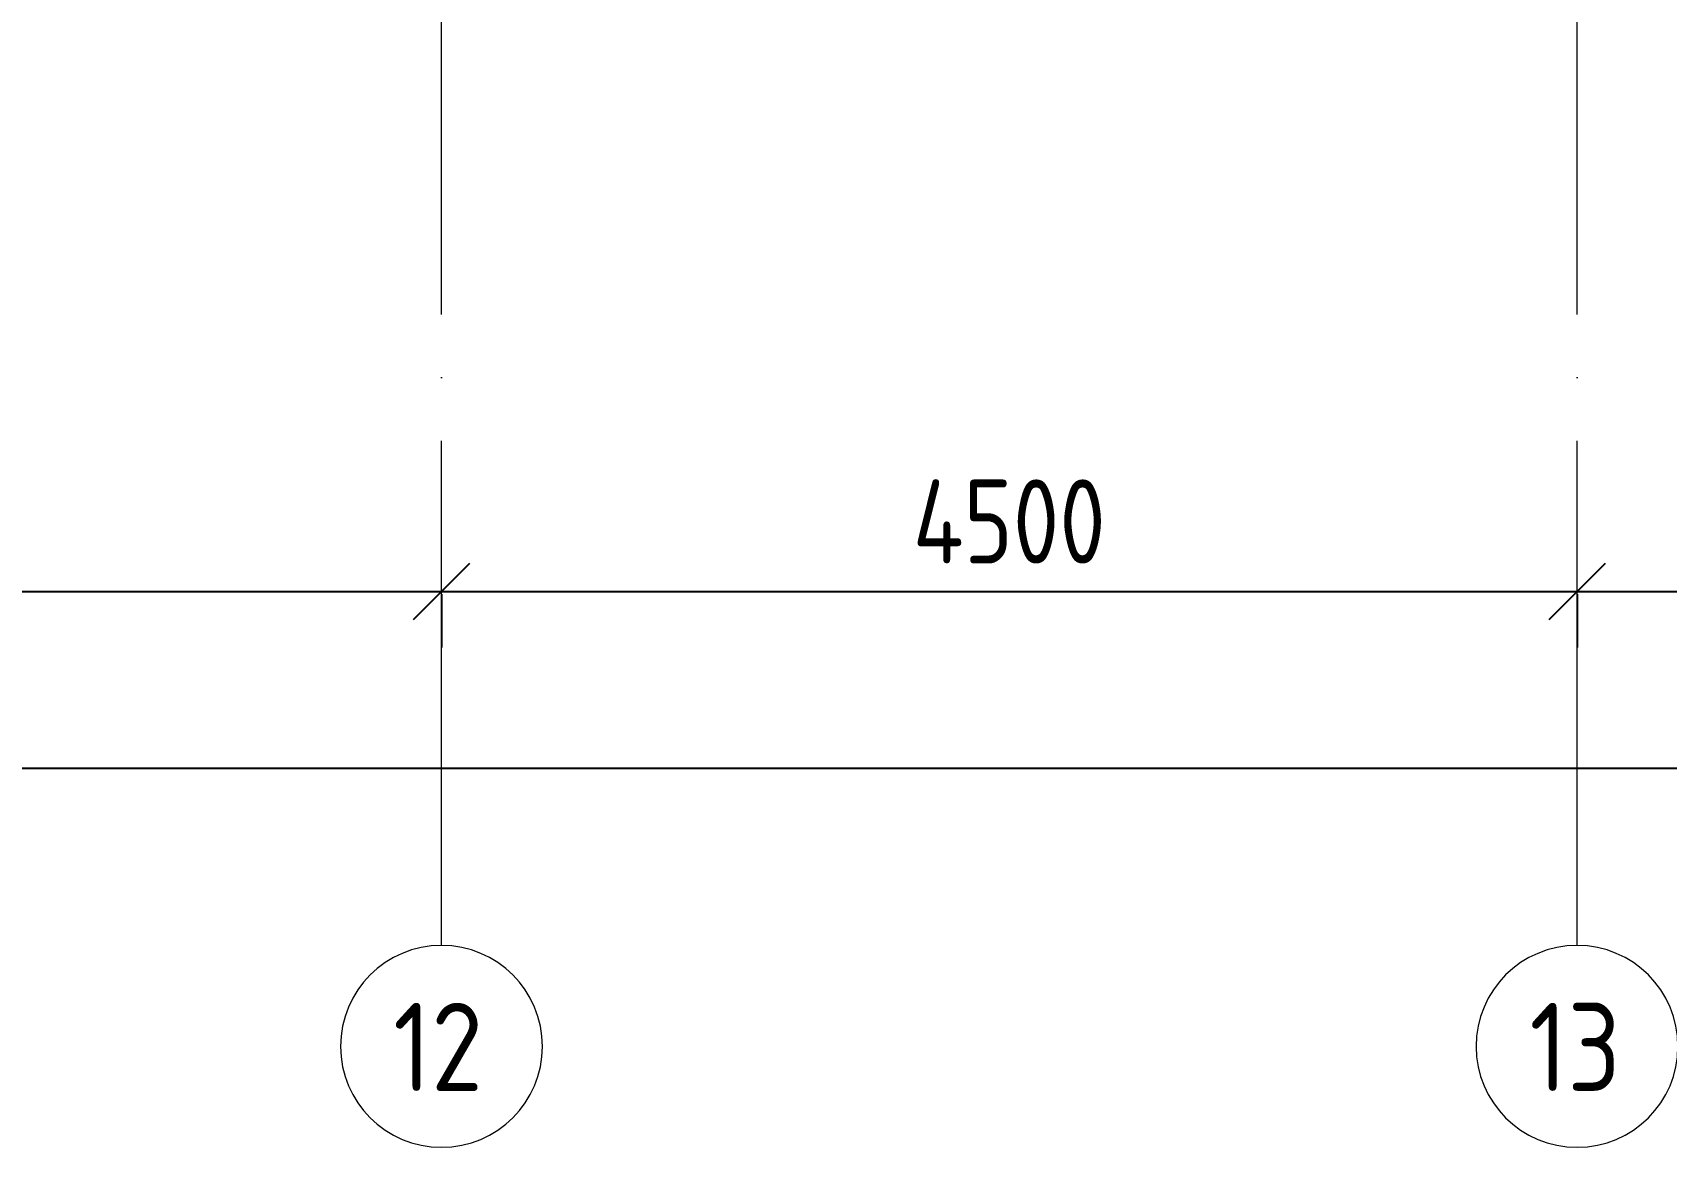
# Model space of a CAD drawing. Header units: millimetres. Extents: x -68946 to 690821, y -552984 to 293768.
# Drawn here: x 47829 to 54303, y -83822 to -79406 of the extents above; entities that cross this region are included whole.
import ezdxf

# ---------------------------------------------------------------- set-up
doc = ezdxf.new("R2010")
doc.units = ezdxf.units.MM
doc.linetypes.add('ADSK_Линия сетки', pattern=[2500, 2000, -250, 0, -250])
doc.layers.get('Defpoints').update_dxf_attribs({"color": 250})
for name, color, linetype, lineweight in [('A-____-____-DIMS', 250, 'Continuous', 9), ('S-GRID-____-IDEN', 250, 'Continuous', 9), ('S-GRID-____-OTLN', 250, 'Continuous', 9)]:
    doc.layers.add(name, color=color, linetype=linetype, lineweight=lineweight)
doc.styles.add('GOST Common', font='', dxfattribs={"width": 0.9, "height": 350})
doc.styles.get("Standard").update_dxf_attribs({"font": 'ГОСТ тип А.ttf'})
doc.styles.get('GOST Common').set_extended_font_data('GOST Common')
doc.dimstyles.new('А3', dxfattribs={"dimtxt": 333, "dimasz": 222, "dimexe": 222, "dimexo": 111, "dimgap": 111, "dimtad": 1, "dimtoh": 1, "dimdec": 0, "dimrnd": 0.0015, "dimzin": 0, "dimdsep": 46, "dimtxsty": 'Standard', "dimblk": 'OBLIQUE', "dimcen": 0, "dimclrd": 7, "dimclre": 7, "dimclrt": 7, "dimadec": 0, "dimazin": 0, "dimtfac": 1, "dimtdec": 0, "dimtofl": 0, "dimtmove": 0, "dimatfit": 3, "dimfxl": 1, "dimtolj": 1, "dimtzin": 0, "dimarcsym": 0})

# ---------------------------------------------------------------- blocks, each defined once
blk = doc.blocks.new('Ось сетки - Круг_Ø8 мм-39983606-АР1_Маркировочный план 2 этажа С1')
at = {"layer": 'S-GRID-____-IDEN'}
for start, end in [(360, 180), (180, 360)]:
    blk.add_arc((0, 0), 4, start, end, dxfattribs=at)
blk = doc.blocks.new('_Oblique')
at = {"color": 0, "linetype": 'ByBlock', "lineweight": -2}
blk.add_line((-0.5, -0.5), (0.5, 0.5), dxfattribs=at)
blk = doc.blocks.new('*D2823')
at = {"layer": 'A-____-____-DIMS', "color": 7, "lineweight": -2, "transparency": 16777216}
for p, q in [((44948.7, -81619.9), (49448.7, -81619.9)), ((44948.7, -81630.9), (44948.7, -81841.9)), ((49448.7, -81630.9), (49448.7, -81841.9))]:
    blk.add_line(p, q, dxfattribs=at)
at = {"layer": 'Defpoints', "color": 0, "lineweight": 30, "transparency": 16777216}
for p in [(44948.7, -81519.9), (49448.7, -81519.9), (49448.7, -81619.9)]:
    blk.add_point(p, dxfattribs=at)
at = {"layer": 'A-____-____-DIMS', "color": 7, "lineweight": -2, "transparency": 16777216, "xscale": 222, "yscale": 222, "zscale": 222, "rotation": 180}
blk.add_blockref('_Oblique', (44948.7, -81619.9), dxfattribs=at)
at = {"layer": 'A-____-____-DIMS', "color": 7, "lineweight": -2, "transparency": 16777216, "xscale": 222, "yscale": 222, "zscale": 222}
blk.add_blockref('_Oblique', (49448.7, -81619.9), dxfattribs=at)
at = {"layer": 'A-____-____-DIMS', "color": 7, "transparency": 16777216, "insert": (47198.7, -81342.4), "char_height": 333, "width": 2.567, "attachment_point": 5}
blk.add_mtext('\\A1;4500', dxfattribs=at)
blk = doc.blocks.new('*D2824')
at = {"layer": 'A-____-____-DIMS', "color": 7, "lineweight": -2, "transparency": 16777216}
for p, q in [((49448.7, -81619.9), (53948.7, -81619.9)), ((49448.7, -81630.9), (49448.7, -81841.9)), ((53948.7, -81630.9), (53948.7, -81841.9))]:
    blk.add_line(p, q, dxfattribs=at)
at = {"layer": 'Defpoints', "color": 0, "lineweight": 30, "transparency": 16777216}
for p in [(49448.7, -81519.9), (53948.7, -81519.9), (53948.7, -81619.9)]:
    blk.add_point(p, dxfattribs=at)
at = {"layer": 'A-____-____-DIMS', "color": 7, "lineweight": -2, "transparency": 16777216, "xscale": 222, "yscale": 222, "zscale": 222, "rotation": 180}
blk.add_blockref('_Oblique', (49448.7, -81619.9), dxfattribs=at)
at = {"layer": 'A-____-____-DIMS', "color": 7, "lineweight": -2, "transparency": 16777216, "xscale": 222, "yscale": 222, "zscale": 222}
blk.add_blockref('_Oblique', (53948.7, -81619.9), dxfattribs=at)
at = {"layer": 'A-____-____-DIMS', "color": 7, "transparency": 16777216, "insert": (51698.7, -81342.4), "char_height": 333, "width": 2.567, "attachment_point": 5}
blk.add_mtext('\\A1;4500', dxfattribs=at)
blk = doc.blocks.new('*D2825')
at = {"layer": 'A-____-____-DIMS', "color": 7, "lineweight": -2, "transparency": 16777216}
for p, q in [((53948.7, -81619.9), (58448.7, -81619.9)), ((53948.7, -81630.9), (53948.7, -81841.9)), ((58448.7, -81630.9), (58448.7, -81841.9))]:
    blk.add_line(p, q, dxfattribs=at)
at = {"layer": 'Defpoints', "color": 0, "lineweight": 30, "transparency": 16777216}
for p in [(53948.7, -81519.9), (58448.7, -81519.9), (58448.7, -81619.9)]:
    blk.add_point(p, dxfattribs=at)
at = {"layer": 'A-____-____-DIMS', "color": 7, "lineweight": -2, "transparency": 16777216, "xscale": 222, "yscale": 222, "zscale": 222, "rotation": 180}
blk.add_blockref('_Oblique', (53948.7, -81619.9), dxfattribs=at)
at = {"layer": 'A-____-____-DIMS', "color": 7, "lineweight": -2, "transparency": 16777216, "xscale": 222, "yscale": 222, "zscale": 222}
blk.add_blockref('_Oblique', (58448.7, -81619.9), dxfattribs=at)
at = {"layer": 'A-____-____-DIMS', "color": 7, "transparency": 16777216, "insert": (56198.7, -81342.4), "char_height": 333, "width": 2.567, "attachment_point": 5}
blk.add_mtext('\\A1;4500', dxfattribs=at)
blk = doc.blocks.new('*D2829')
at = {"layer": 'A-____-____-DIMS', "color": 7, "lineweight": -2, "transparency": 16777216}
for p, q in [((-601.3, -82319.9), (68548.7, -82319.9)), ((-601.3, -82330.9), (-601.3, -82541.9)), ((68548.7, -82330.9), (68548.7, -82541.9))]:
    blk.add_line(p, q, dxfattribs=at)
at = {"layer": 'Defpoints', "color": 0, "lineweight": 30, "transparency": 16777216}
for p in [(-601.3, -82219.9), (68548.7, -82219.9), (68548.7, -82319.9)]:
    blk.add_point(p, dxfattribs=at)
at = {"layer": 'A-____-____-DIMS', "color": 7, "lineweight": -2, "transparency": 16777216, "xscale": 222, "yscale": 222, "zscale": 222, "rotation": 180}
blk.add_blockref('_Oblique', (-601.3, -82319.9), dxfattribs=at)
at = {"layer": 'A-____-____-DIMS', "color": 7, "lineweight": -2, "transparency": 16777216, "xscale": 222, "yscale": 222, "zscale": 222}
blk.add_blockref('_Oblique', (68548.7, -82319.9), dxfattribs=at)
at = {"layer": 'A-____-____-DIMS', "color": 7, "transparency": 16777216, "insert": (33973.7, -82042.4), "char_height": 333, "width": 2.919, "attachment_point": 5}
blk.add_mtext('\\A1;69150', dxfattribs=at)

msp = doc.modelspace()

# ---------------------------------------------------------------- linework, layer by layer
at = {"layer": 'S-GRID-____-OTLN', "color": 18, "linetype": 'ADSK_Линия сетки', "true_color": 0x000000}
for p, q in [((49448.7078, -83022.3092), (49448.7078, -61092.7832)), ((53948.7078, -83022.3092), (53948.7078, -61092.7832))]:
    msp.add_line(p, q, dxfattribs=at)

# ---------------------------------------------------------------- block references
at = {"layer": 'S-GRID-____-IDEN', "color": 18, "true_color": 0x000000, "xscale": 99.99999999999993, "yscale": 99.99999999999993, "zscale": 99.99999999999993}
for p in [(49448.7078, -83422.3092), (53948.7078, -83422.3092)]:
    msp.add_blockref('Ось сетки - Круг_Ø8 мм-39983606-АР1_Маркировочный план 2 этажа С1', p, dxfattribs=at)

# ---------------------------------------------------------------- texts
at = {"layer": 'S-GRID-____-IDEN', "color": 18, "true_color": 0x000000, "char_height": 350, "attachment_point": 1, "style": 'GOST Common'}
for s, insert, width in [('12', (49257.5272, -83249.7759), 461.772), ('13', (53760.2272, -83249.7759), 454.556812)]:
    msp.add_mtext(s, dxfattribs=dict(at, insert=insert, width=width))

# ---------------------------------------------------------------- dimensions: what is measured, and where the dimension line sits
at = {"layer": 'A-____-____-DIMS', "color": 18, "true_color": 0x000000}
for base, p1, p2, picture, middle in [((49448.7078, -81619.9298), (44948.7078, -81519.9449), (49448.7078, -81519.9449), '*D2823', (47198.7078, -81342.4298)), ((53948.7078, -81619.9298), (49448.7078, -81519.9449), (53948.7078, -81519.9449), '*D2824', (51698.7078, -81342.4298)), ((58448.7078, -81619.9298), (53948.7078, -81519.9449), (58448.7078, -81519.9449), '*D2825', (56198.7078, -81342.4298)), ((68548.7078, -82319.9298), (-601.2922, -82219.9449), (68548.7078, -82219.9449), '*D2829', (33973.7078, -82042.4298))]:
    dim = msp.add_linear_dim(base=base, p1=p1, p2=p2, dimstyle='А3', dxfattribs=at)
    dim.commit()
    dim.dimension.update_dxf_attribs({"geometry": picture, "text_midpoint": middle})

doc.saveas('drawing.dxf')
